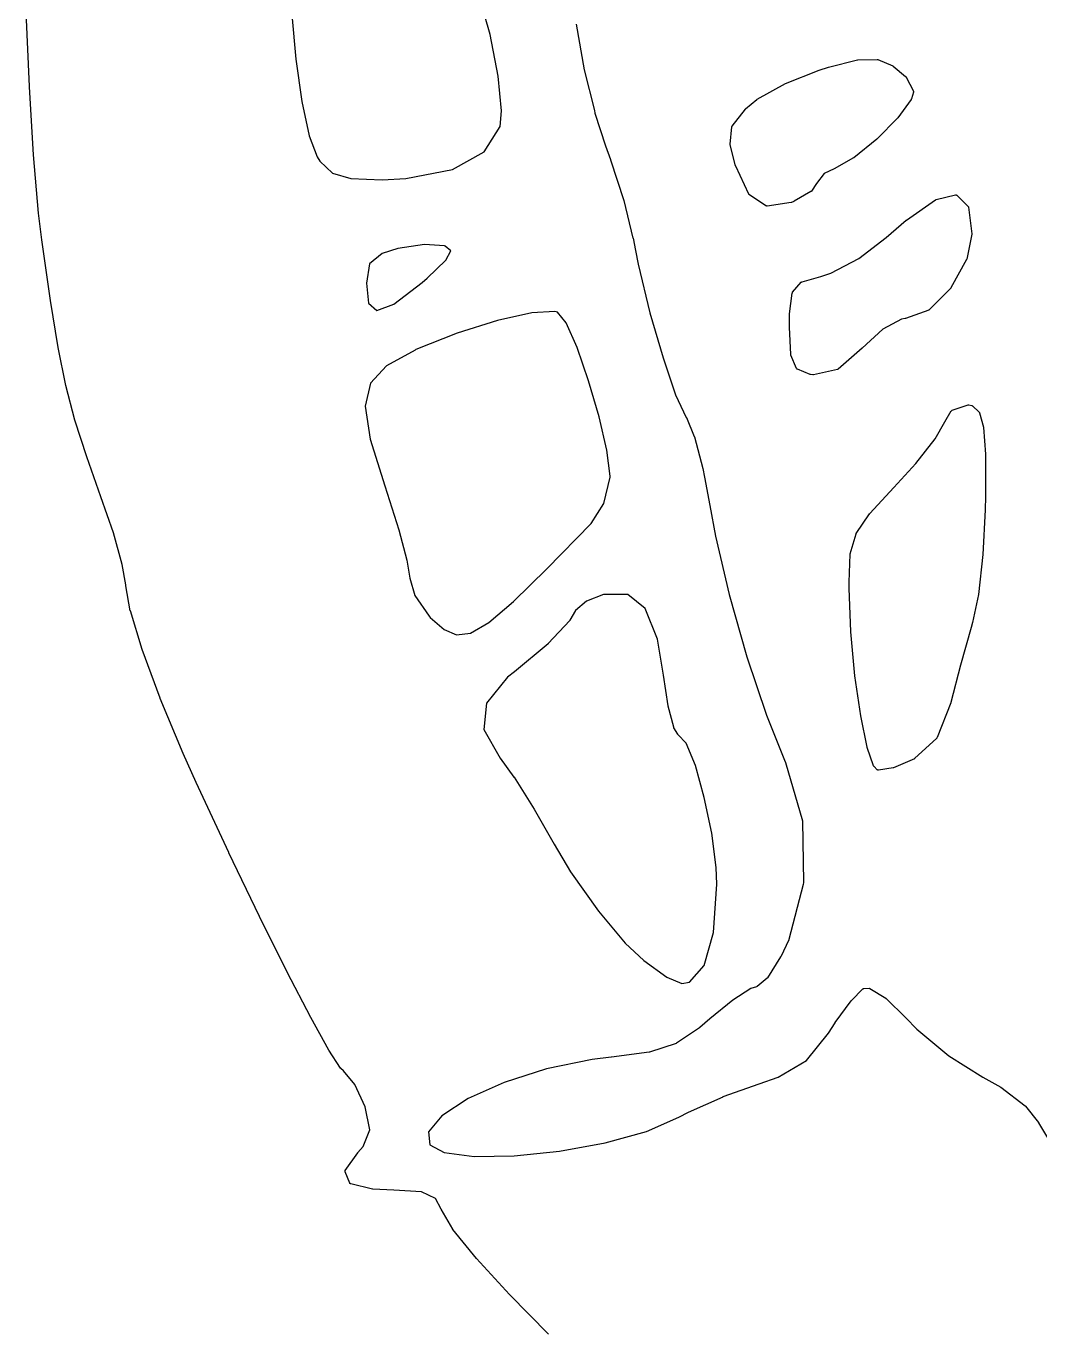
# Model space of a CAD drawing. Extents: x 42 to 258, y -102 to -28.
# Drawn here: x 100.918 to 104.242, y -65.811 to -61.53 of the extents above; entities that cross this region are included whole.
import ezdxf

# ---------------------------------------------------------------- set-up
doc = ezdxf.new("R2010")
doc.units = 0
doc.header["$MEASUREMENT"] = 0
doc.layers.add('BLACK', color=7, linetype='CONTINUOUS')

msp = doc.modelspace()

# ---------------------------------------------------------------- linework, layer by layer
at = {"layer": 'Black'}
for p, q in [((102.439, -61.5577), (102.4, -61.4206)), ((100.929, -61.7283), (100.918, -61.4844)), ((101.789, -61.4933), (101.802, -61.638)), ((102.721, -61.5235), (102.748, -61.6732)), ((102.466, -61.6939), (102.439, -61.5577)), ((101.802, -61.638), (101.822, -61.7767)), ((103.548, -61.6648), (103.644, -61.6407)), ((103.644, -61.6407), (103.645, -61.6406)), ((103.645, -61.6405), (103.708, -61.6394)), ((103.645, -61.6406), (103.645, -61.6405)), ((103.708, -61.6394), (103.708, -61.6394)), ((103.708, -61.6394), (103.709, -61.6395)), ((103.708, -61.6394), (103.708, -61.6394)), ((103.709, -61.6395), (103.71, -61.6396)), ((103.71, -61.6396), (103.71, -61.6397)), ((103.71, -61.6397), (103.71, -61.6397)), ((103.71, -61.6397), (103.759, -61.6604)), ((102.477, -61.8076), (102.466, -61.6939)), ((102.748, -61.6732), (102.781, -61.8064)), ((103.408, -61.7176), (103.518, -61.6743)), ((103.518, -61.6742), (103.548, -61.6649)), ((103.518, -61.6743), (103.518, -61.6742)), ((103.518, -61.6743), (103.518, -61.6743)), ((103.548, -61.6649), (103.548, -61.6648)), ((103.548, -61.6649), (103.548, -61.6649)), ((103.759, -61.6604), (103.76, -61.6608)), ((103.76, -61.6608), (103.761, -61.6611)), ((103.761, -61.6611), (103.801, -61.6953)), ((103.801, -61.6953), (103.801, -61.6954)), ((103.801, -61.6954), (103.802, -61.6954)), ((103.802, -61.6954), (103.802, -61.696)), ((103.802, -61.696), (103.803, -61.6966)), ((103.803, -61.6966), (103.803, -61.6967)), ((103.803, -61.6967), (103.803, -61.6968)), ((103.803, -61.6968), (103.827, -61.7429)), ((100.929, -61.7284), (100.929, -61.7283)), ((100.942, -61.9519), (100.929, -61.7284)), ((100.929, -61.7284), (100.929, -61.7284)), ((103.315, -61.7698), (103.408, -61.7179)), ((103.408, -61.7178), (103.408, -61.7176)), ((103.408, -61.7179), (103.408, -61.7178)), ((101.822, -61.7767), (101.846, -61.8899)), ((103.276, -61.8008), (103.314, -61.7702)), ((103.314, -61.77), (103.315, -61.7698)), ((103.314, -61.7702), (103.314, -61.77)), ((103.82, -61.7702), (103.776, -61.8304)), ((103.821, -61.7687), (103.82, -61.7694)), ((103.82, -61.7694), (103.82, -61.7702)), ((103.827, -61.7467), (103.821, -61.7687)), ((103.827, -61.7429), (103.827, -61.7431)), ((103.827, -61.7431), (103.827, -61.7433)), ((103.827, -61.7433), (103.827, -61.7439)), ((103.827, -61.7439), (103.827, -61.7446)), ((103.827, -61.7446), (103.827, -61.7448)), ((103.827, -61.7448), (103.827, -61.745)), ((103.827, -61.745), (103.827, -61.7456)), ((103.827, -61.7456), (103.827, -61.7463)), ((103.827, -61.7463), (103.827, -61.7465)), ((103.827, -61.7465), (103.827, -61.7467)), ((102.472, -61.8594), (102.477, -61.8076)), ((102.781, -61.8064), (102.783, -61.8155)), ((102.783, -61.8155), (102.817, -61.9226)), ((103.233, -61.8579), (103.276, -61.8017)), ((103.276, -61.8013), (103.276, -61.8008)), ((103.276, -61.8017), (103.276, -61.8013)), ((102.42, -61.9423), (102.472, -61.8594)), ((103.226, -61.9167), (103.232, -61.8604)), ((103.232, -61.8587), (103.233, -61.8584)), ((103.232, -61.8591), (103.232, -61.8587)), ((103.232, -61.8595), (103.232, -61.8591)), ((103.232, -61.86), (103.232, -61.8595)), ((103.232, -61.8604), (103.232, -61.86)), ((103.233, -61.8584), (103.233, -61.8579)), ((103.776, -61.831), (103.707, -61.9003)), ((103.776, -61.8304), (103.776, -61.8307)), ((103.776, -61.8307), (103.776, -61.831)), ((101.846, -61.8899), (101.872, -61.9585)), ((103.707, -61.9007), (103.632, -61.9617)), ((103.707, -61.9003), (103.707, -61.9005)), ((103.707, -61.9005), (103.707, -61.9007)), ((100.942, -61.952), (100.942, -61.9519)), ((100.959, -62.1431), (100.942, -61.952)), ((100.942, -61.952), (100.942, -61.952)), ((102.316, -62), (102.42, -61.9423)), ((102.817, -61.9226), (102.834, -61.9676)), ((103.226, -61.9168), (103.226, -61.9167)), ((103.226, -61.9176), (103.226, -61.9168)), ((103.226, -61.9168), (103.226, -61.9168)), ((103.226, -61.9184), (103.226, -61.9176)), ((103.226, -61.9185), (103.226, -61.9184)), ((103.226, -61.9186), (103.226, -61.9185)), ((103.244, -61.9879), (103.226, -61.9186)), ((101.872, -61.9585), (101.881, -61.9723)), ((101.881, -61.9723), (101.922, -62.0117)), ((102.834, -61.9676), (102.834, -61.9678)), ((102.834, -61.9678), (102.834, -61.9679)), ((102.834, -61.9679), (102.877, -62.1017)), ((103.245, -61.9883), (103.244, -61.9879)), ((103.245, -61.9887), (103.245, -61.9883)), ((103.287, -62.0807), (103.245, -61.9887)), ((103.567, -61.9976), (103.534, -62.0131)), ((103.631, -61.9622), (103.567, -61.9974)), ((103.567, -61.9974), (103.567, -61.9975)), ((103.567, -61.9975), (103.567, -61.9976)), ((103.632, -61.9617), (103.631, -61.9619)), ((103.631, -61.9619), (103.631, -61.9622)), ((101.922, -62.0117), (101.982, -62.0295)), ((101.982, -62.0295), (102.085, -62.0333)), ((102.085, -62.0333), (102.163, -62.0298)), ((102.163, -62.0298), (102.316, -62)), ((103.534, -62.0131), (103.509, -62.0455)), ((103.287, -62.0811), (103.287, -62.0807)), ((103.287, -62.0816), (103.287, -62.0811)), ((103.288, -62.0818), (103.287, -62.0816)), ((103.288, -62.0821), (103.288, -62.0818)), ((103.288, -62.0824), (103.288, -62.0821)), ((103.289, -62.0828), (103.288, -62.0824)), ((103.343, -62.1189), (103.289, -62.0828)), ((103.491, -62.0725), (103.436, -62.1042)), ((103.492, -62.0721), (103.491, -62.0723)), ((103.491, -62.0723), (103.491, -62.0725)), ((103.493, -62.0714), (103.492, -62.0717)), ((103.492, -62.0717), (103.492, -62.0721)), ((103.509, -62.0455), (103.493, -62.0708)), ((103.493, -62.0708), (103.493, -62.0711)), ((103.493, -62.0711), (103.493, -62.0714)), ((103.901, -62.0986), (103.965, -62.0834)), ((103.965, -62.0834), (103.966, -62.0833)), ((103.966, -62.0833), (103.967, -62.0833)), ((103.966, -62.0833), (103.966, -62.0833)), ((103.966, -62.0833), (103.966, -62.0833)), ((103.967, -62.0833), (103.967, -62.0835)), ((103.967, -62.0835), (103.968, -62.0837)), ((103.968, -62.0837), (103.968, -62.0837)), ((103.968, -62.0837), (103.968, -62.0838)), ((103.968, -62.0838), (103.969, -62.0842)), ((102.877, -62.1017), (102.877, -62.1019)), ((102.877, -62.1019), (102.877, -62.1021)), ((102.877, -62.1021), (102.907, -62.2247)), ((103.343, -62.119), (103.343, -62.1189)), ((103.344, -62.1193), (103.343, -62.119)), ((103.343, -62.119), (103.343, -62.119)), ((103.345, -62.1196), (103.344, -62.1193)), ((103.345, -62.1197), (103.345, -62.1196)), ((103.345, -62.1196), (103.345, -62.1196)), ((103.346, -62.1197), (103.345, -62.1197)), ((103.347, -62.1197), (103.346, -62.1198)), ((103.346, -62.1198), (103.346, -62.1197)), ((103.426, -62.1079), (103.347, -62.1197)), ((103.347, -62.1197), (103.347, -62.1197)), ((103.427, -62.1077), (103.426, -62.1078)), ((103.426, -62.1078), (103.426, -62.1079)), ((103.435, -62.1046), (103.427, -62.1077)), ((103.436, -62.1043), (103.435, -62.1046)), ((103.436, -62.1042), (103.436, -62.1043)), ((103.804, -62.166), (103.899, -62.0993)), ((103.899, -62.0993), (103.9, -62.099)), ((103.899, -62.0993), (103.899, -62.0993)), ((103.899, -62.0993), (103.899, -62.0993)), ((103.9, -62.099), (103.901, -62.0986)), ((103.901, -62.0986), (103.901, -62.0986)), ((103.901, -62.0986), (103.901, -62.0986)), ((103.969, -62.0842), (103.97, -62.0847)), ((103.97, -62.0847), (104.005, -62.1207)), ((104.005, -62.1207), (104.006, -62.1214)), ((104.006, -62.1214), (104.006, -62.122)), ((104.006, -62.122), (104.006, -62.1221)), ((104.006, -62.1221), (104.006, -62.1222)), ((104.006, -62.1222), (104.007, -62.1229)), ((104.007, -62.1229), (104.007, -62.1236)), ((104.007, -62.1236), (104.018, -62.2107)), ((100.959, -62.1432), (100.959, -62.1431)), ((100.959, -62.1431), (100.959, -62.1431)), ((100.97, -62.2306), (100.959, -62.1432)), ((103.738, -62.2231), (103.803, -62.1663)), ((103.803, -62.1662), (103.804, -62.166)), ((103.803, -62.1663), (103.803, -62.1662)), ((104.018, -62.2123), (104.002, -62.2937)), ((104.018, -62.2107), (104.018, -62.2115)), ((104.018, -62.2115), (104.018, -62.2123)), ((100.97, -62.2307), (100.97, -62.2306)), ((100.97, -62.2306), (100.97, -62.2306)), ((100.998, -62.4298), (100.97, -62.2307)), ((102.224, -62.2455), (102.137, -62.2588)), ((102.29, -62.2503), (102.224, -62.2455)), ((102.292, -62.2509), (102.29, -62.2503)), ((102.31, -62.2672), (102.292, -62.2509)), ((102.907, -62.2247), (102.907, -62.2248)), ((102.907, -62.2248), (102.908, -62.2249)), ((102.908, -62.2249), (102.916, -62.2651)), ((103.648, -62.2916), (103.738, -62.2231)), ((102.085, -62.2752), (102.044, -62.3095)), ((102.137, -62.2588), (102.085, -62.2752)), ((102.233, -62.3566), (102.294, -62.2977)), ((102.294, -62.2977), (102.31, -62.2672)), ((102.916, -62.2651), (102.916, -62.2651)), ((102.916, -62.2651), (102.925, -62.3107)), ((103.556, -62.34), (103.648, -62.2916)), ((104.001, -62.2951), (103.95, -62.3881)), ((104.002, -62.2944), (104.001, -62.2951)), ((104.002, -62.2937), (104.002, -62.2944)), ((102.044, -62.3095), (102.034, -62.3724)), ((102.925, -62.3107), (102.963, -62.4697)), ((103.523, -62.3505), (103.556, -62.34)), ((102.034, -62.3724), (102.041, -62.438)), ((102.123, -62.4415), (102.216, -62.371)), ((102.216, -62.371), (102.233, -62.3566)), ((103.431, -62.4027), (103.459, -62.3697)), ((103.459, -62.3697), (103.46, -62.3693)), ((103.46, -62.3688), (103.461, -62.3686)), ((103.46, -62.3689), (103.46, -62.3688)), ((103.46, -62.3693), (103.46, -62.3689)), ((103.461, -62.3684), (103.462, -62.3682)), ((103.461, -62.3686), (103.461, -62.3684)), ((103.462, -62.3682), (103.523, -62.3505)), ((103.421, -62.4736), (103.429, -62.4053)), ((103.429, -62.4053), (103.43, -62.4047)), ((103.43, -62.4032), (103.431, -62.4027)), ((103.43, -62.4037), (103.43, -62.4032)), ((103.43, -62.4039), (103.43, -62.4037)), ((103.43, -62.4042), (103.43, -62.4039)), ((103.43, -62.4047), (103.43, -62.4042)), ((103.95, -62.3892), (103.878, -62.4596)), ((103.95, -62.3881), (103.95, -62.3886)), ((103.95, -62.3886), (103.95, -62.3892)), ((100.998, -62.4299), (100.998, -62.4298)), ((100.998, -62.4298), (100.998, -62.4298)), ((101.023, -62.5832), (100.998, -62.4299)), ((102.041, -62.438), (102.068, -62.4621)), ((102.068, -62.4621), (102.123, -62.4415)), ((102.651, -62.4657), (102.576, -62.4696)), ((102.66, -62.468), (102.651, -62.4657)), ((102.688, -62.5032), (102.66, -62.468)), ((103.877, -62.4608), (103.801, -62.4887)), ((103.878, -62.4602), (103.877, -62.4606)), ((103.877, -62.4606), (103.877, -62.4607)), ((103.877, -62.4607), (103.877, -62.4608)), ((103.878, -62.4596), (103.878, -62.4597)), ((103.878, -62.4597), (103.878, -62.4599)), ((103.878, -62.4599), (103.878, -62.4602)), ((102.463, -62.4946), (102.331, -62.5365)), ((102.576, -62.4696), (102.463, -62.4946)), ((102.724, -62.5841), (102.688, -62.5032)), ((102.963, -62.4697), (103.006, -62.618)), ((103.421, -62.4739), (103.421, -62.4736)), ((103.421, -62.4742), (103.421, -62.4739)), ((103.421, -62.517), (103.421, -62.4742)), ((103.788, -62.4907), (103.727, -62.5235)), ((103.8, -62.4889), (103.788, -62.4907)), ((103.801, -62.4888), (103.8, -62.4889)), ((103.801, -62.4887), (103.801, -62.4888)), ((102.331, -62.5365), (102.196, -62.5907)), ((103.421, -62.5171), (103.421, -62.517)), ((103.421, -62.5173), (103.421, -62.5171)), ((103.425, -62.6066), (103.421, -62.5173)), ((103.727, -62.5235), (103.659, -62.5853)), ((101.023, -62.5833), (101.023, -62.5832)), ((101.023, -62.5834), (101.023, -62.5833)), ((101.048, -62.7082), (101.023, -62.5834)), ((102.193, -62.5922), (102.1, -62.6433)), ((102.196, -62.5907), (102.193, -62.5922)), ((102.762, -62.6925), (102.724, -62.5841)), ((103.659, -62.5853), (103.58, -62.6545)), ((103.659, -62.5853), (103.659, -62.5853)), ((103.659, -62.5853), (103.659, -62.5853)), ((103.006, -62.618), (103.047, -62.7383)), ((103.425, -62.6067), (103.425, -62.6066)), ((103.425, -62.6075), (103.425, -62.6067)), ((103.425, -62.6067), (103.425, -62.6067)), ((103.425, -62.6083), (103.425, -62.6075)), ((103.425, -62.6084), (103.425, -62.6083)), ((103.425, -62.6083), (103.425, -62.6083)), ((103.444, -62.6525), (103.425, -62.6084)), ((102.1, -62.6433), (102.047, -62.7001)), ((103.444, -62.6527), (103.444, -62.6525)), ((103.444, -62.6529), (103.444, -62.6527)), ((103.445, -62.6534), (103.444, -62.6529)), ((103.445, -62.654), (103.445, -62.6534)), ((103.445, -62.6541), (103.445, -62.654)), ((103.445, -62.6543), (103.445, -62.6541)), ((103.446, -62.6546), (103.445, -62.6543)), ((103.446, -62.655), (103.446, -62.6546)), ((103.447, -62.6551), (103.446, -62.655)), ((103.447, -62.6552), (103.447, -62.6551)), ((103.488, -62.6723), (103.447, -62.6552)), ((103.489, -62.6724), (103.488, -62.6723)), ((103.489, -62.6726), (103.489, -62.6724)), ((103.497, -62.6738), (103.489, -62.6726)), ((103.498, -62.6738), (103.497, -62.6738)), ((103.497, -62.6738), (103.497, -62.6738)), ((103.497, -62.6738), (103.497, -62.6738)), ((103.499, -62.6738), (103.498, -62.6738)), ((103.578, -62.6556), (103.499, -62.6738)), ((103.499, -62.6738), (103.499, -62.6738)), ((103.499, -62.6738), (103.499, -62.6738)), ((103.579, -62.6554), (103.578, -62.6555)), ((103.578, -62.6555), (103.578, -62.6556)), ((103.58, -62.6549), (103.579, -62.6551)), ((103.579, -62.6551), (103.579, -62.6554)), ((103.58, -62.6545), (103.58, -62.6547)), ((103.58, -62.6547), (103.58, -62.6549)), ((101.048, -62.7084), (101.048, -62.7082)), ((101.048, -62.7085), (101.048, -62.7084)), ((101.078, -62.8222), (101.048, -62.7085)), ((102.047, -62.7001), (102.03, -62.7756)), ((102.797, -62.8105), (102.762, -62.6925)), ((103.047, -62.7383), (103.082, -62.8135)), ((102.03, -62.7756), (102.046, -62.884)), ((102.822, -62.9206), (102.797, -62.8105)), ((103.93, -62.8279), (103.951, -62.7916)), ((103.951, -62.7916), (103.951, -62.7916)), ((103.951, -62.7916), (103.952, -62.7916)), ((103.952, -62.7909), (103.953, -62.7903)), ((103.952, -62.7916), (103.952, -62.7909)), ((103.953, -62.7899), (103.954, -62.7894)), ((103.953, -62.7903), (103.953, -62.7899)), ((103.953, -62.7903), (103.953, -62.7903)), ((103.953, -62.7903), (103.953, -62.7903)), ((103.954, -62.7894), (104.006, -62.7717)), ((103.954, -62.7894), (103.954, -62.7894)), ((103.954, -62.7894), (103.954, -62.7894)), ((104.006, -62.7717), (104.007, -62.7716)), ((104.007, -62.7716), (104.007, -62.7714)), ((104.007, -62.7714), (104.008, -62.7714)), ((104.008, -62.7714), (104.008, -62.7714)), ((104.008, -62.7714), (104.008, -62.7715)), ((104.008, -62.7715), (104.009, -62.7716)), ((104.009, -62.7716), (104.018, -62.7742)), ((104.018, -62.7742), (104.019, -62.7743)), ((104.019, -62.7743), (104.019, -62.7744)), ((104.019, -62.7744), (104.02, -62.7747)), ((104.02, -62.7747), (104.02, -62.7749)), ((104.02, -62.7749), (104.02, -62.7751)), ((104.02, -62.7751), (104.021, -62.7753)), ((104.021, -62.7753), (104.043, -62.7954)), ((104.043, -62.7954), (104.043, -62.7958)), ((104.043, -62.7958), (104.043, -62.7962)), ((104.043, -62.7962), (104.043, -62.7965)), ((104.043, -62.7965), (104.044, -62.7968)), ((104.044, -62.7968), (104.044, -62.7973)), ((104.044, -62.7973), (104.044, -62.7978)), ((104.044, -62.7978), (104.057, -62.8453)), ((101.078, -62.8223), (101.078, -62.8222)), ((101.078, -62.8224), (101.078, -62.8223)), ((101.117, -62.9422), (101.078, -62.8224)), ((103.082, -62.8135), (103.083, -62.8136)), ((103.083, -62.8136), (103.083, -62.8137)), ((103.083, -62.8137), (103.108, -62.876)), ((103.898, -62.883), (103.93, -62.8279)), ((103.93, -62.8279), (103.93, -62.8279)), ((103.93, -62.8279), (103.93, -62.8279)), ((104.057, -62.8453), (104.057, -62.8458)), ((104.057, -62.8458), (104.057, -62.8463)), ((104.057, -62.8463), (104.063, -62.9332)), ((102.046, -62.884), (102.094, -63.0375)), ((103.108, -62.876), (103.108, -62.8763)), ((103.108, -62.8763), (103.109, -62.8766)), ((103.109, -62.8766), (103.136, -62.9803)), ((103.835, -62.9635), (103.898, -62.883)), ((102.833, -63.0051), (102.822, -62.9206)), ((104.063, -62.9332), (104.063, -62.9334)), ((104.063, -62.9334), (104.063, -62.9335)), ((104.063, -62.9335), (104.063, -63.0719)), ((101.117, -62.9423), (101.117, -62.9422)), ((101.117, -62.9422), (101.117, -62.9422)), ((101.163, -63.073), (101.117, -62.9423)), ((103.136, -62.9803), (103.136, -62.9804)), ((103.136, -62.9804), (103.136, -62.9806)), ((103.136, -62.9806), (103.142, -63.0085)), ((103.763, -63.0428), (103.835, -62.9635)), ((102.812, -63.0956), (102.833, -63.0089)), ((102.833, -63.0089), (102.833, -63.0051)), ((103.142, -63.0085), (103.16, -63.1022)), ((102.094, -63.0375), (102.102, -63.0614)), ((102.102, -63.0614), (102.102, -63.0615)), ((102.102, -63.0615), (102.102, -63.0615)), ((102.102, -63.0615), (102.14, -63.1815)), ((103.684, -63.1282), (103.763, -63.0428)), ((101.204, -63.1917), (101.163, -63.073)), ((102.77, -63.1602), (102.812, -63.0956)), ((103.16, -63.1022), (103.16, -63.1022)), ((103.16, -63.1022), (103.16, -63.1022)), ((103.16, -63.1022), (103.178, -63.2024)), ((104.063, -63.072), (104.062, -63.1162)), ((104.063, -63.0719), (104.063, -63.0719)), ((104.063, -63.0719), (104.063, -63.072)), ((103.639, -63.193), (103.683, -63.1287)), ((103.683, -63.1287), (103.684, -63.1285)), ((103.684, -63.1285), (103.684, -63.1282)), ((104.062, -63.1164), (104.054, -63.2626)), ((104.062, -63.1162), (104.062, -63.1163)), ((104.062, -63.1163), (104.062, -63.1164)), ((101.233, -63.2949), (101.204, -63.1917)), ((102.14, -63.1815), (102.14, -63.1816)), ((102.14, -63.1816), (102.14, -63.1817)), ((102.14, -63.1817), (102.166, -63.281)), ((102.625, -63.3094), (102.77, -63.1602)), ((103.62, -63.2606), (103.639, -63.1945)), ((103.639, -63.1938), (103.639, -63.193)), ((103.639, -63.1945), (103.639, -63.1938)), ((103.178, -63.2024), (103.223, -63.3939)), ((102.166, -63.281), (102.166, -63.2813)), ((102.166, -63.2813), (102.166, -63.2815)), ((102.166, -63.2815), (102.176, -63.3404)), ((103.616, -63.3528), (103.62, -63.2618)), ((103.62, -63.2612), (103.62, -63.2606)), ((103.62, -63.2618), (103.62, -63.2612)), ((104.054, -63.2629), (104.04, -63.3935)), ((104.054, -63.2626), (104.054, -63.2627)), ((104.054, -63.2627), (104.054, -63.2629)), ((101.245, -63.3615), (101.233, -63.2949)), ((102.516, -63.4166), (102.625, -63.3094)), ((101.245, -63.364), (101.245, -63.3615)), ((101.245, -63.3644), (101.245, -63.364)), ((101.245, -63.3647), (101.245, -63.3644)), ((101.259, -63.4468), (101.245, -63.3647)), ((102.176, -63.3404), (102.192, -63.3971)), ((103.616, -63.3529), (103.616, -63.3528)), ((103.616, -63.353), (103.616, -63.3529)), ((103.616, -63.3727), (103.616, -63.353)), ((102.192, -63.3971), (102.239, -63.465)), ((102.811, -63.3939), (102.755, -63.4153)), ((102.891, -63.3932), (102.811, -63.3939)), ((102.948, -63.4395), (102.891, -63.3932)), ((103.223, -63.3939), (103.281, -63.5978)), ((103.616, -63.3728), (103.616, -63.3727)), ((103.616, -63.3729), (103.616, -63.3728)), ((103.622, -63.5157), (103.616, -63.3729)), ((104.04, -63.394), (104.021, -63.4851)), ((104.04, -63.3935), (104.04, -63.3938)), ((104.04, -63.3938), (104.04, -63.394)), ((101.259, -63.4471), (101.259, -63.4468)), ((101.26, -63.4474), (101.259, -63.4471)), ((101.298, -63.5741), (101.26, -63.4474)), ((102.435, -63.4855), (102.516, -63.4166)), ((102.719, -63.446), (102.701, -63.4774)), ((102.755, -63.4153), (102.719, -63.446)), ((102.988, -63.5398), (102.948, -63.4395)), ((102.239, -63.465), (102.243, -63.4687)), ((102.243, -63.4687), (102.288, -63.508)), ((102.375, -63.5203), (102.435, -63.4855)), ((102.701, -63.4784), (102.63, -63.5543)), ((102.701, -63.4774), (102.701, -63.4779)), ((102.701, -63.4779), (102.701, -63.4784)), ((104.021, -63.4856), (104.016, -63.5018)), ((104.021, -63.4851), (104.021, -63.4853)), ((104.021, -63.4853), (104.021, -63.4856)), ((102.288, -63.508), (102.329, -63.5261)), ((102.329, -63.5261), (102.375, -63.5203)), ((103.622, -63.5159), (103.622, -63.5157)), ((103.622, -63.516), (103.622, -63.5159)), ((103.635, -63.6599), (103.622, -63.516)), ((104.016, -63.5018), (103.981, -63.6254)), ((101.298, -63.5743), (101.298, -63.5741)), ((101.298, -63.5744), (101.298, -63.5743)), ((101.357, -63.7339), (101.298, -63.5744)), ((102.63, -63.5548), (102.519, -63.6467)), ((102.63, -63.5543), (102.63, -63.5545)), ((102.63, -63.5545), (102.63, -63.5548)), ((103.008, -63.6585), (102.988, -63.5398)), ((103.281, -63.5978), (103.345, -63.789)), ((102.496, -63.6649), (102.427, -63.75)), ((102.519, -63.6468), (102.496, -63.6649)), ((102.519, -63.6467), (102.519, -63.6467)), ((102.519, -63.6467), (102.519, -63.6468)), ((103.023, -63.7591), (103.008, -63.6585)), ((103.635, -63.6601), (103.635, -63.6599)), ((103.635, -63.6602), (103.635, -63.6601)), ((103.654, -63.7909), (103.635, -63.6602)), ((103.981, -63.6254), (103.95, -63.7477)), ((101.357, -63.734), (101.357, -63.7339)), ((101.358, -63.7341), (101.357, -63.734)), ((101.433, -63.9144), (101.358, -63.7341)), ((102.427, -63.75), (102.419, -63.8359)), ((103.95, -63.7483), (103.905, -63.8622)), ((103.95, -63.7477), (103.95, -63.748)), ((103.95, -63.748), (103.95, -63.7483)), ((103.023, -63.7594), (103.023, -63.7591)), ((103.023, -63.7596), (103.023, -63.7594)), ((103.041, -63.829), (103.023, -63.7596)), ((103.345, -63.789), (103.406, -63.9425)), ((103.654, -63.791), (103.654, -63.7909)), ((103.654, -63.7912), (103.654, -63.791)), ((103.675, -63.8942), (103.654, -63.7912)), ((102.419, -63.8359), (102.472, -63.9302)), ((103.041, -63.8297), (103.041, -63.829)), ((103.041, -63.8304), (103.041, -63.8297)), ((103.055, -63.8519), (103.041, -63.8304)), ((103.055, -63.8523), (103.055, -63.8519)), ((103.055, -63.8527), (103.055, -63.8523)), ((103.082, -63.8807), (103.055, -63.8527)), ((103.112, -63.9546), (103.082, -63.8807)), ((103.904, -63.8641), (103.831, -63.9313)), ((103.905, -63.8627), (103.904, -63.8632)), ((103.904, -63.8632), (103.904, -63.8637)), ((103.904, -63.8637), (103.904, -63.8639)), ((103.904, -63.8639), (103.904, -63.8641)), ((103.905, -63.8622), (103.905, -63.8624)), ((103.905, -63.8624), (103.905, -63.8627)), ((101.433, -63.9145), (101.433, -63.9144)), ((101.433, -63.9144), (101.433, -63.9144)), ((101.475, -64.01), (101.433, -63.9145)), ((103.675, -63.8945), (103.675, -63.8942)), ((103.675, -63.8949), (103.675, -63.8945)), ((103.696, -63.9559), (103.675, -63.8949)), ((102.472, -63.9302), (102.517, -63.9921)), ((103.141, -64.0587), (103.112, -63.9546)), ((103.406, -63.9425), (103.407, -63.9438)), ((103.407, -63.9438), (103.407, -63.9441)), ((103.407, -63.9441), (103.407, -63.9445)), ((103.407, -63.9445), (103.463, -64.1354)), ((103.697, -63.9561), (103.696, -63.9559)), ((103.697, -63.9563), (103.697, -63.9561)), ((103.697, -63.9569), (103.697, -63.9563)), ((103.697, -63.9574), (103.697, -63.9569)), ((103.697, -63.9576), (103.697, -63.9574)), ((103.698, -63.9578), (103.697, -63.9576)), ((103.708, -63.968), (103.698, -63.9578)), ((103.76, -63.962), (103.712, -63.9694)), ((103.761, -63.9618), (103.76, -63.962)), ((103.762, -63.9617), (103.761, -63.9618)), ((103.83, -63.9322), (103.762, -63.9617)), ((103.831, -63.9313), (103.83, -63.9318)), ((103.83, -63.9318), (103.83, -63.9322)), ((101.475, -64.0101), (101.475, -64.01)), ((101.583, -64.24), (101.475, -64.0101)), ((101.475, -64.0101), (101.475, -64.0101)), ((102.517, -63.9921), (102.518, -63.9922)), ((102.518, -63.9922), (102.518, -63.9923)), ((102.518, -63.9923), (102.584, -64.0973)), ((103.708, -63.9683), (103.708, -63.968)), ((103.709, -63.9687), (103.708, -63.9683)), ((103.709, -63.9688), (103.709, -63.9687)), ((103.709, -63.969), (103.709, -63.9688)), ((103.71, -63.9691), (103.709, -63.969)), ((103.71, -63.9693), (103.71, -63.9691)), ((103.711, -63.9693), (103.71, -63.9693)), ((103.711, -63.9694), (103.711, -63.9693)), ((103.712, -63.9694), (103.711, -63.9694)), ((103.712, -63.9694), (103.712, -63.9694)), ((103.166, -64.1756), (103.141, -64.0587)), ((102.584, -64.0973), (102.584, -64.0974)), ((102.584, -64.0974), (102.584, -64.0975)), ((102.584, -64.0975), (102.649, -64.2119)), ((103.463, -64.1354), (103.463, -64.136)), ((103.463, -64.136), (103.463, -64.1367)), ((103.463, -64.1367), (103.467, -64.3368)), ((103.18, -64.2886), (103.166, -64.1756)), ((102.649, -64.2119), (102.703, -64.3029)), ((101.583, -64.2401), (101.583, -64.24)), ((101.583, -64.24), (101.583, -64.24)), ((101.683, -64.4498), (101.583, -64.2401)), ((102.703, -64.3029), (102.794, -64.4319)), ((103.182, -64.3429), (103.18, -64.2886)), ((103.172, -64.5019), (103.182, -64.3429)), ((103.465, -64.3442), (103.419, -64.5252)), ((103.467, -64.3381), (103.465, -64.3442)), ((103.467, -64.3368), (103.467, -64.3374)), ((103.467, -64.3374), (103.467, -64.3381)), ((102.794, -64.4319), (102.882, -64.5364)), ((101.774, -64.6323), (101.683, -64.4498)), ((101.683, -64.4498), (101.683, -64.4498)), ((101.683, -64.4498), (101.683, -64.4498)), ((103.141, -64.6104), (103.172, -64.5019)), ((102.882, -64.5364), (102.943, -64.5936)), ((103.418, -64.5261), (103.392, -64.5816)), ((103.419, -64.5252), (103.418, -64.5256)), ((103.418, -64.5256), (103.418, -64.5261)), ((102.943, -64.5936), (103.018, -64.6488)), ((103.391, -64.5821), (103.348, -64.6506)), ((103.392, -64.5816), (103.391, -64.5819)), ((103.391, -64.5819), (103.391, -64.5821)), ((101.774, -64.6324), (101.774, -64.6323)), ((101.851, -64.7806), (101.774, -64.6324)), ((101.774, -64.6324), (101.774, -64.6324)), ((103.018, -64.6488), (103.068, -64.6695)), ((103.093, -64.6642), (103.141, -64.6104)), ((103.347, -64.6518), (103.315, -64.6786)), ((103.348, -64.6512), (103.347, -64.6518)), ((103.348, -64.6506), (103.348, -64.6512)), ((103.068, -64.6695), (103.093, -64.6642)), ((103.294, -64.6855), (103.235, -64.7232)), ((103.313, -64.6795), (103.294, -64.6855)), ((103.314, -64.6791), (103.313, -64.6795)), ((103.313, -64.6795), (103.313, -64.6795)), ((103.313, -64.6795), (103.313, -64.6795)), ((103.315, -64.6787), (103.314, -64.6791)), ((103.315, -64.6786), (103.315, -64.6786)), ((103.315, -64.6786), (103.315, -64.6787)), ((103.624, -64.7253), (103.661, -64.6868)), ((103.661, -64.6866), (103.662, -64.6862)), ((103.661, -64.6867), (103.661, -64.6866)), ((103.661, -64.6868), (103.661, -64.6867)), ((103.662, -64.6856), (103.663, -64.6855)), ((103.662, -64.6857), (103.662, -64.6856)), ((103.662, -64.6858), (103.662, -64.6857)), ((103.662, -64.6862), (103.662, -64.6858)), ((103.663, -64.6855), (103.664, -64.6853)), ((103.664, -64.6853), (103.682, -64.6849)), ((103.664, -64.6853), (103.664, -64.6853)), ((103.664, -64.6853), (103.664, -64.6853)), ((103.682, -64.6849), (103.682, -64.6849)), ((103.682, -64.6849), (103.683, -64.6849)), ((103.683, -64.6849), (103.683, -64.6851)), ((103.683, -64.6851), (103.683, -64.6851)), ((103.683, -64.6851), (103.684, -64.6854)), ((103.684, -64.6854), (103.684, -64.6856)), ((103.684, -64.6856), (103.737, -64.7174)), ((103.235, -64.7232), (103.16, -64.7846)), ((103.57, -64.7974), (103.623, -64.7258)), ((103.623, -64.7256), (103.624, -64.7253)), ((103.623, -64.7258), (103.623, -64.7256)), ((103.737, -64.7174), (103.737, -64.7178)), ((103.737, -64.7178), (103.738, -64.7181)), ((103.738, -64.7181), (103.802, -64.782)), ((101.851, -64.7807), (101.851, -64.7806)), ((101.851, -64.7808), (101.851, -64.7807)), ((101.91, -64.8877), (101.851, -64.7808)), ((103.126, -64.8142), (103.05, -64.8648)), ((103.127, -64.8138), (103.126, -64.814)), ((103.126, -64.814), (103.126, -64.8142)), ((103.16, -64.7846), (103.127, -64.8138)), ((103.548, -64.8319), (103.57, -64.7976)), ((103.57, -64.7975), (103.57, -64.7974)), ((103.57, -64.7976), (103.57, -64.7975)), ((103.802, -64.782), (103.802, -64.782)), ((103.802, -64.782), (103.802, -64.7821)), ((103.802, -64.7821), (103.838, -64.8193)), ((103.838, -64.8193), (103.943, -64.906)), ((103.049, -64.8654), (102.962, -64.8939)), ((103.05, -64.865), (103.049, -64.8654)), ((103.05, -64.8648), (103.05, -64.865)), ((103.476, -64.9211), (103.548, -64.8319)), ((101.91, -64.8878), (101.91, -64.8877)), ((101.91, -64.888), (101.91, -64.8878)), ((101.949, -64.9466), (101.91, -64.888)), ((102.961, -64.8941), (102.837, -64.9109)), ((102.962, -64.8939), (102.961, -64.894)), ((102.961, -64.894), (102.961, -64.8941)), ((103.943, -64.906), (104.055, -64.9759)), ((101.95, -64.947), (101.949, -64.9466)), ((101.95, -64.9475), (101.95, -64.947)), ((101.958, -64.9555), (101.95, -64.9475)), ((102.624, -64.9493), (102.485, -64.9938)), ((102.774, -64.9185), (102.624, -64.9493)), ((102.836, -64.9109), (102.774, -64.9185)), ((102.837, -64.9109), (102.836, -64.9109)), ((102.837, -64.9109), (102.837, -64.9109)), ((103.384, -64.9763), (103.476, -64.9211)), ((101.996, -65.0004), (101.958, -64.9555)), ((102.485, -64.9938), (102.367, -65.0466)), ((103.321, -64.9982), (103.384, -64.9763)), ((104.055, -64.9759), (104.113, -65.0092)), ((102.03, -65.0732), (101.996, -65.0004)), ((103.203, -65.0401), (103.321, -64.9982)), ((103.321, -64.9982), (103.321, -64.9982)), ((103.321, -64.9982), (103.321, -64.9982)), ((104.113, -65.0092), (104.113, -65.0094)), ((104.113, -65.0094), (104.113, -65.0095)), ((104.113, -65.0095), (104.193, -65.0705)), ((102.045, -65.1491), (102.03, -65.0732)), ((102.367, -65.0466), (102.281, -65.1026)), ((103.09, -65.0908), (103.203, -65.0402)), ((103.203, -65.0402), (103.203, -65.0401)), ((103.203, -65.0401), (103.203, -65.0401)), ((104.193, -65.0705), (104.194, -65.071)), ((104.194, -65.071), (104.194, -65.0714)), ((104.194, -65.0714), (104.237, -65.1252)), ((102.281, -65.1026), (102.237, -65.1552)), ((102.952, -65.154), (103.058, -65.1076)), ((103.058, -65.1076), (103.089, -65.091)), ((103.089, -65.0909), (103.09, -65.0908)), ((103.089, -65.091), (103.089, -65.0909)), ((102.023, -65.2036), (102.045, -65.1491)), ((102.237, -65.1552), (102.242, -65.1985)), ((102.816, -65.1917), (102.952, -65.154)), ((104.237, -65.1252), (104.237, -65.1255)), ((104.237, -65.1255), (104.237, -65.1258)), ((104.237, -65.1258), (104.295, -65.2224)), ((102.005, -65.2237), (102.023, -65.2036)), ((102.242, -65.1985), (102.289, -65.223)), ((102.667, -65.2191), (102.816, -65.1917)), ((101.964, -65.2822), (102.005, -65.2241)), ((102.005, -65.2239), (102.005, -65.2237)), ((102.005, -65.2241), (102.005, -65.2239)), ((102.289, -65.223), (102.387, -65.2364)), ((102.387, -65.2364), (102.518, -65.2346)), ((102.518, -65.2346), (102.667, -65.2191)), ((101.964, -65.2828), (101.964, -65.2822)), ((101.964, -65.2835), (101.964, -65.2828)), ((101.964, -65.2836), (101.964, -65.2835)), ((101.964, -65.2838), (101.964, -65.2836)), ((101.964, -65.2845), (101.964, -65.2838)), ((101.964, -65.2852), (101.964, -65.2845)), ((101.964, -65.2853), (101.964, -65.2852)), ((101.964, -65.2855), (101.964, -65.2853)), ((101.964, -65.2862), (101.964, -65.2855)), ((101.964, -65.2869), (101.964, -65.2862)), ((101.979, -65.3234), (101.964, -65.2869)), ((101.979, -65.3239), (101.979, -65.3234)), ((101.979, -65.3245), (101.979, -65.3239)), ((101.979, -65.3246), (101.979, -65.3245)), ((101.979, -65.3248), (101.979, -65.3246)), ((101.98, -65.3252), (101.979, -65.3248)), ((101.98, -65.3257), (101.98, -65.3252)), ((101.981, -65.3258), (101.98, -65.3257)), ((101.981, -65.3259), (101.981, -65.3258)), ((101.981, -65.3261), (101.981, -65.3259)), ((101.982, -65.3264), (101.981, -65.3261)), ((102.054, -65.3439), (101.982, -65.3264)), ((102.055, -65.3439), (102.054, -65.3439)), ((102.055, -65.344), (102.055, -65.3439)), ((102.123, -65.3465), (102.055, -65.344)), ((102.214, -65.3525), (102.123, -65.3465)), ((102.26, -65.3746), (102.214, -65.3525)), ((102.279, -65.4095), (102.26, -65.3746)), ((102.279, -65.4096), (102.279, -65.4095)), ((102.317, -65.4745), (102.279, -65.4096)), ((102.279, -65.4096), (102.279, -65.4096)), ((102.317, -65.4748), (102.317, -65.4745)), ((102.317, -65.4752), (102.317, -65.4748)), ((102.395, -65.571), (102.317, -65.4752)), ((102.395, -65.5711), (102.395, -65.571)), ((102.395, -65.5713), (102.395, -65.5711)), ((102.503, -65.6889), (102.395, -65.5713)), ((102.503, -65.689), (102.503, -65.6889)), ((102.503, -65.6889), (102.503, -65.6889)), ((102.631, -65.8192), (102.503, -65.689))]:
    msp.add_line(p, q, dxfattribs=at)

doc.saveas('drawing.dxf')
